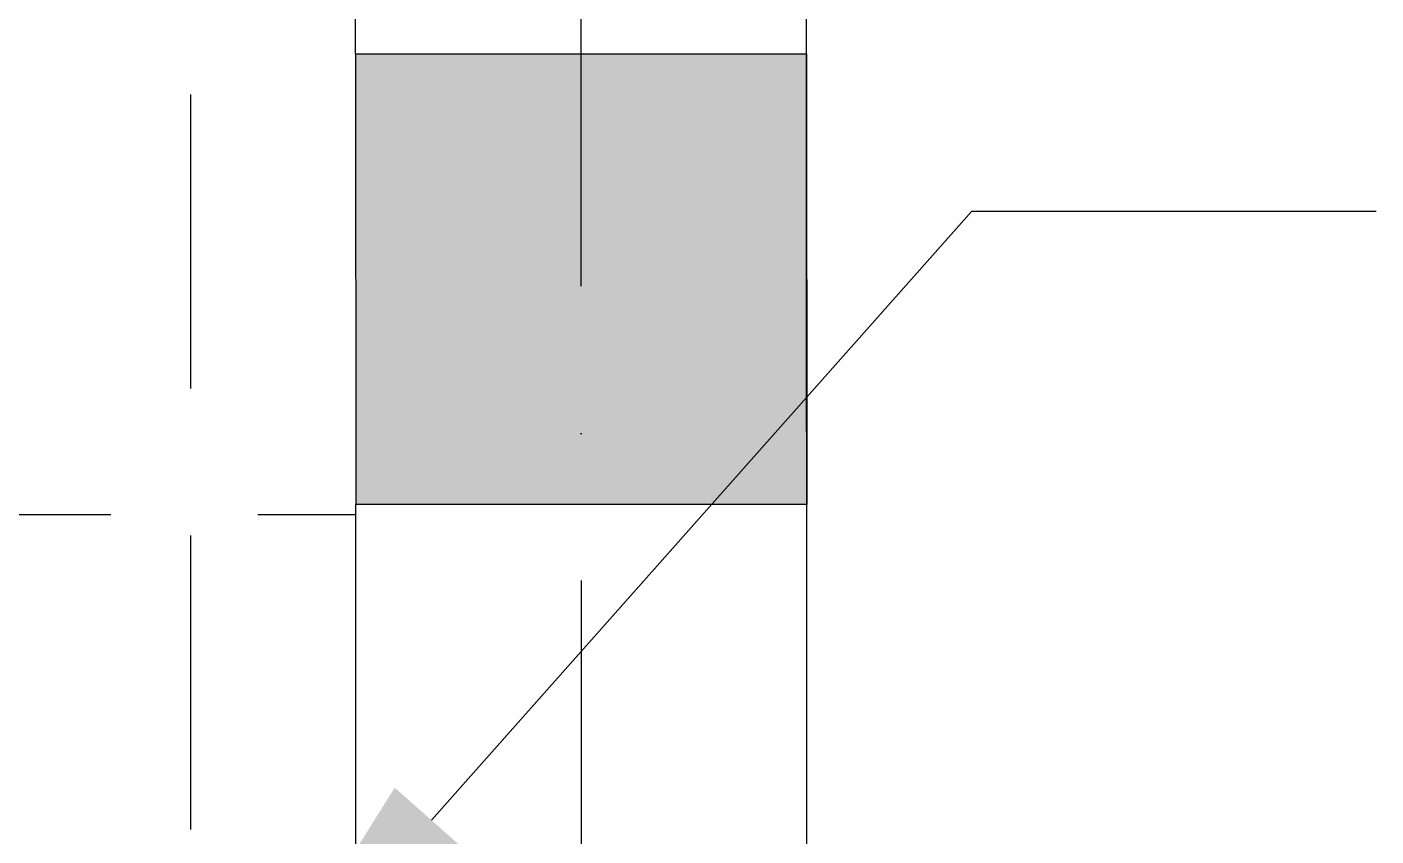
# Model space of a CAD drawing. Extents: x -437689 to -407696, y -55787 to -37037.
# Drawn here: x -423241.2 to -422897.2, y -49748.4 to -49542 of the extents above; entities that cross this region are included whole.
import ezdxf

# ---------------------------------------------------------------- set-up
doc = ezdxf.new("R2010")
doc.units = 0
doc.header["$LTSCALE"] = 150
doc.header["$MEASUREMENT"] = 0
for name, pattern in [('CENTER', [2, 1.25, -0.25, 0.25, -0.25]), ('DASHDOT', [1, 0.5, -0.25, 0, -0.25]), ('DASHED', [0.75, 0.5, -0.25])]:
    doc.linetypes.add(name, pattern=pattern)
doc.layers.get('0').update_dxf_attribs({"linetype": 'CONTINUOUS'})
for name, color, linetype in [('COL', 2, 'CONTINUOUS'), ('GRID', 252, 'DASHDOT'), ('WALL', 7, 'CONTINUOUS'), ('WASTE', 3, 'DASHED')]:
    doc.layers.add(name, color=color, linetype=linetype)

msp = doc.modelspace()

# ---------------------------------------------------------------- linework, layer by layer
at = {"elevation": 0}
msp.add_lwpolyline([(-423138.03, -49744.34), (-423000.19, -49588.94), (-422897.17, -49588.94)], dxfattribs=at)
msp.add_solid([(-423128.67, -49752.64, 0), (-423187.79, -49800.45, 0), (-423147.38, -49736.05, 0)])
at = {"layer": 'COL'}
for p, q in [((-423157.35, -49548.85), (-423042.35, -49548.8)), ((-423157.35, -49548.85), (-423157.31, -49663.85)), ((-423042.35, -49548.8), (-423042.31, -49663.8)), ((-423042.35, -49548.8), (-423042.35, -49548.8)), ((-423042.31, -49663.8), (-423157.31, -49663.85))]:
    msp.add_line(p, q, dxfattribs=at)
at = {"layer": 'COL', "const_width": 115}
msp.add_lwpolyline([(-423042.33, -49606.3), (-423157.33, -49606.35)], dxfattribs=at)
at = {"layer": 'COL'}
msp.add_lwpolyline([(-423157.31, -49663.85), (-423157.31, -49663.85)], close=True, dxfattribs=at)
at = {"layer": 'GRID'}
msp.add_line((-423099.12, -51409.33), (-423100.94, -46799.75), dxfattribs=at)
at = {"layer": 'WALL'}
for p, q in [((-423042.08, -50231.3), (-423043.27, -47231.3)), ((-423157.35, -49548.85), (-423157.65, -48798.85)), ((-423157.08, -50231.35), (-423157.31, -49663.85))]:
    msp.add_line(p, q, dxfattribs=at)
at = {"layer": 'WALL', "linetype": 'CENTER'}
msp.add_line((-423707.31, -49666.57), (-423157.31, -49666.35), dxfattribs=at)
at = {"layer": 'WASTE'}
msp.add_line((-423199.45, -48996.68), (-423199.45, -49779.66), dxfattribs=at)

doc.saveas('drawing.dxf')
